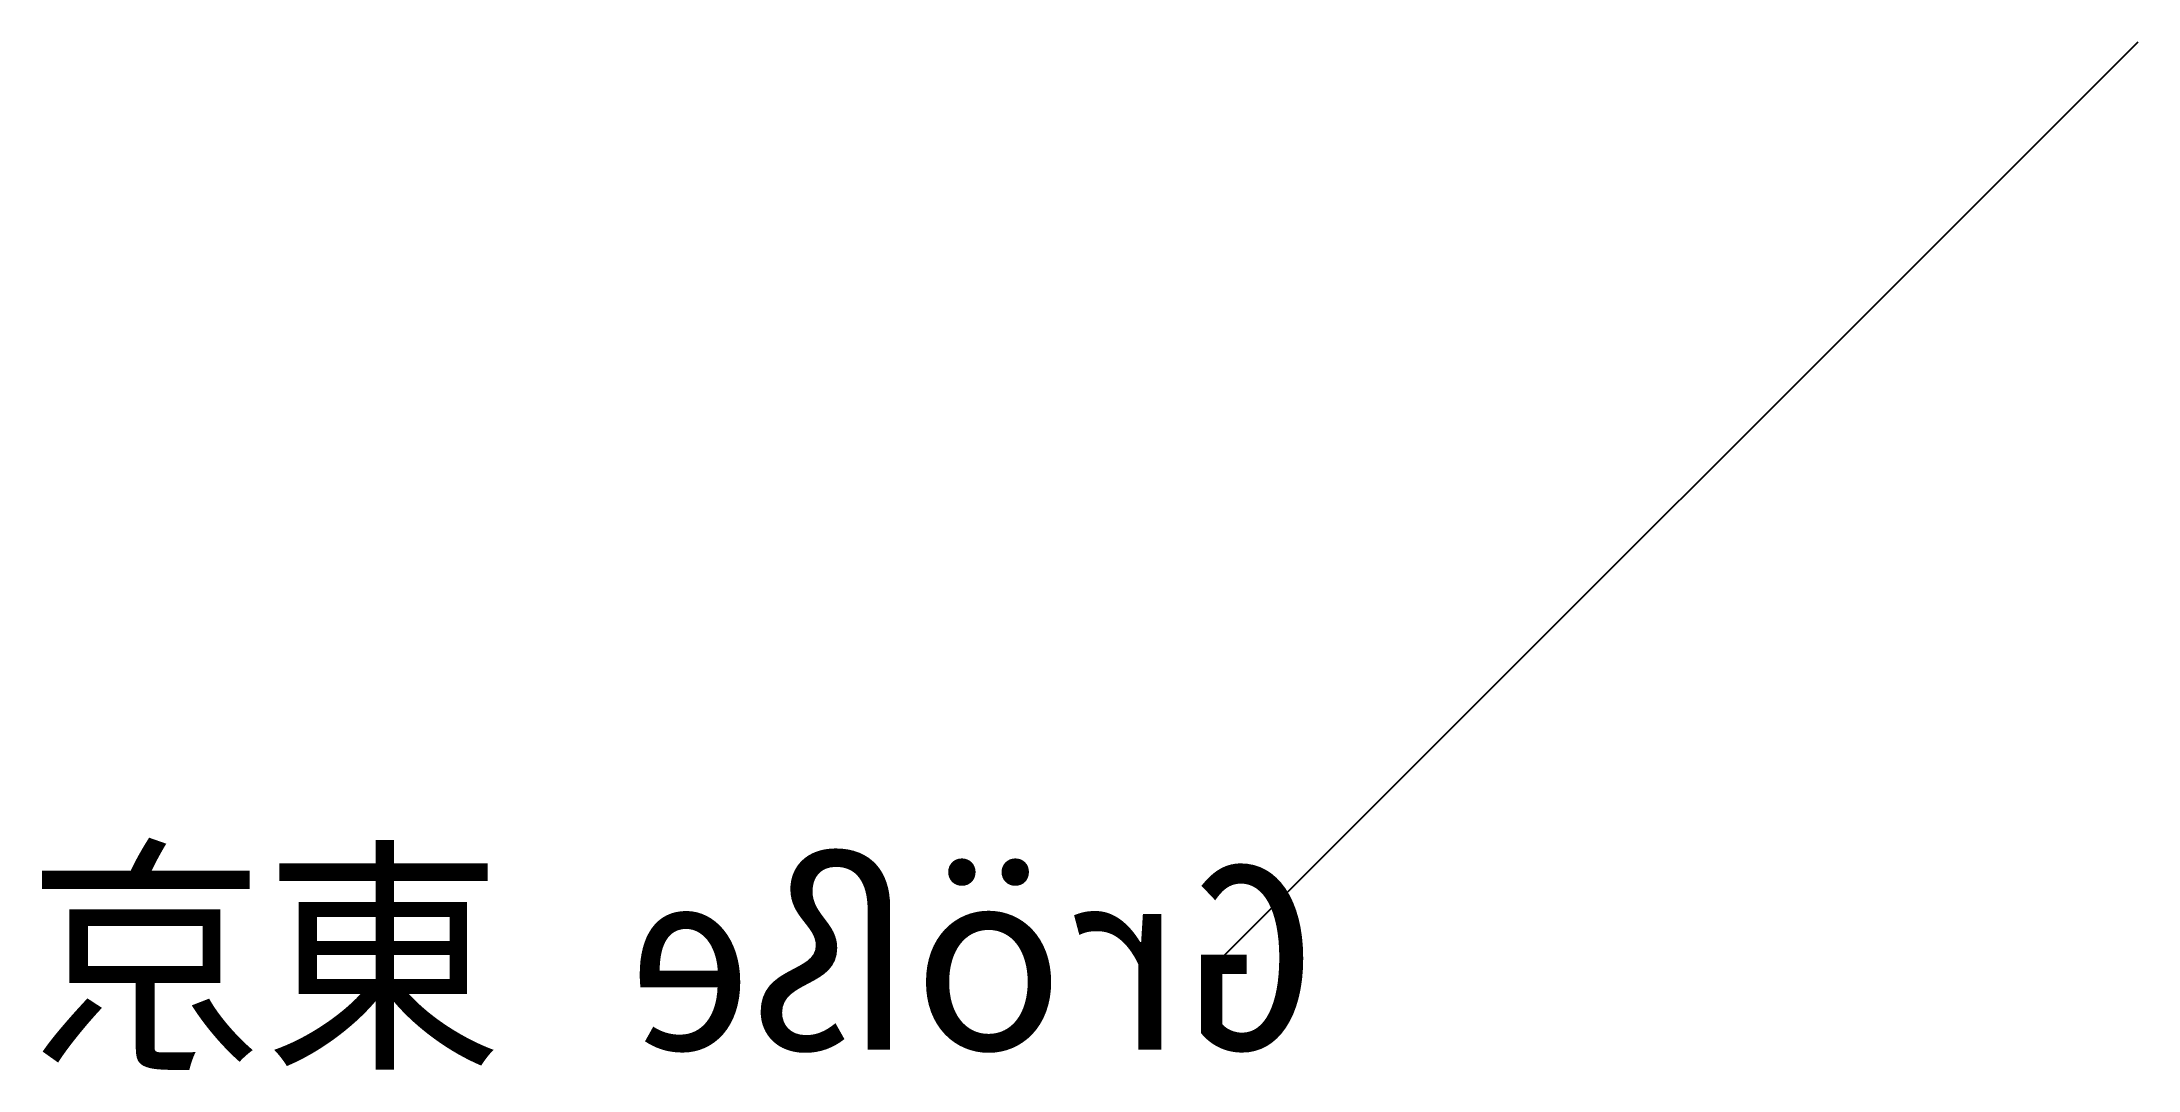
# Model space of a CAD drawing. Header units: millimetres. Extents: x -14.9 to 8, y 1.8 to 13.
import ezdxf

# ---------------------------------------------------------------- set-up
doc = ezdxf.new("R2010")
doc.units = ezdxf.units.MM
doc.layers.add('Größe 東京', color=3, linetype='Continuous')

msp = doc.modelspace()

# ---------------------------------------------------------------- linework, layer by layer
at = {"layer": 'Größe 東京'}
msp.add_line((-2, 3), (8, 13), dxfattribs=at)

# ---------------------------------------------------------------- texts
at = {"layer": 'Größe 東京', "extrusion": (0, 0, -1)}
msp.add_text('Größe 東京', height=2, dxfattribs=at).set_placement((1, 2))

doc.saveas('drawing.dxf')
